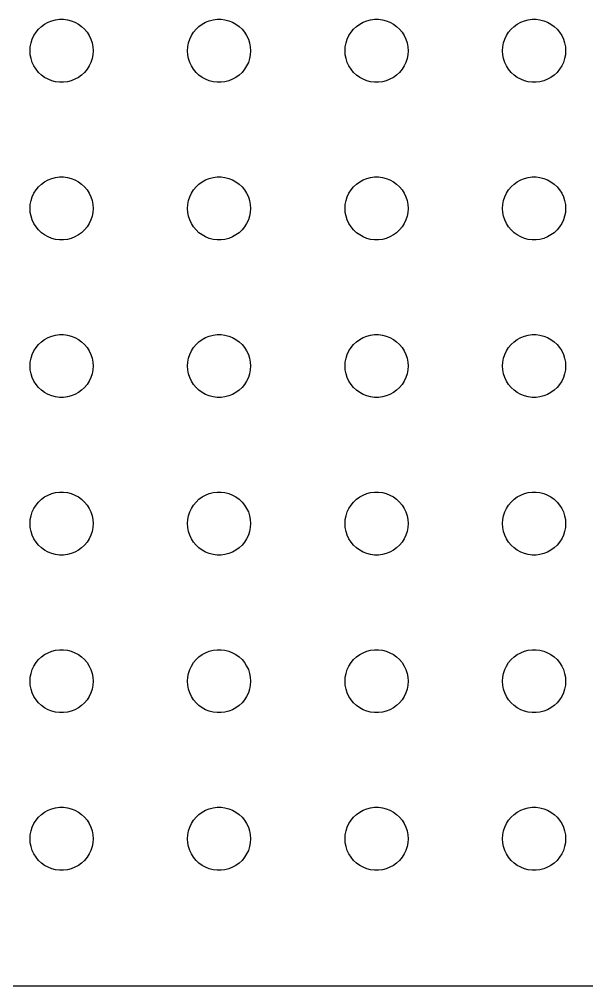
# Model space of a CAD drawing. Header units: metres. Extents: x -97 to 97, y -97 to 97.
# Drawn here: x 20.49 to 47.5, y -96.99 to -51 of the extents above; entities that cross this region are included whole.
import ezdxf

# ---------------------------------------------------------------- set-up
doc = ezdxf.new("R2010")
doc.units = ezdxf.units.M

msp = doc.modelspace()

# ---------------------------------------------------------------- linework, layer by layer
for p, q in [((22.0365, -51.0734), (22.2189, -51.0266)), ((22.2189, -51.0266), (22.4058, -51.003)), ((22.4058, -51.003), (22.5942, -51.003)), ((22.5942, -51.003), (22.7811, -51.0266)), ((22.7811, -51.0266), (22.9635, -51.0734)), ((29.5365, -51.0734), (29.7189, -51.0266)), ((29.7189, -51.0266), (29.9058, -51.003)), ((29.9058, -51.003), (30.0942, -51.003)), ((30.0942, -51.003), (30.2811, -51.0266)), ((30.2811, -51.0266), (30.4635, -51.0734)), ((37.0365, -51.0734), (37.2189, -51.0266)), ((37.2189, -51.0266), (37.4058, -51.003)), ((37.4058, -51.003), (37.5942, -51.003)), ((37.5942, -51.003), (37.7811, -51.0266)), ((37.7811, -51.0266), (37.9635, -51.0734)), ((44.5365, -51.0734), (44.7189, -51.0266)), ((44.7189, -51.0266), (44.9058, -51.003)), ((44.9058, -51.003), (45.0942, -51.003)), ((45.0942, -51.003), (45.2811, -51.0266)), ((45.2811, -51.0266), (45.4635, -51.0734)), ((21.2865, -51.6183), (21.4065, -51.4732)), ((21.4065, -51.4732), (21.5439, -51.3442)), ((21.5439, -51.3442), (21.6963, -51.2335)), ((21.6963, -51.2335), (21.8613, -51.1428)), ((21.8613, -51.1428), (22.0365, -51.0734)), ((22.9635, -51.0734), (23.1387, -51.1428)), ((23.1387, -51.1428), (23.3037, -51.2335)), ((23.3037, -51.2335), (23.4561, -51.3442)), ((23.4561, -51.3442), (23.5934, -51.4732)), ((23.5934, -51.4732), (23.7135, -51.6183)), ((28.7865, -51.6183), (28.9065, -51.4732)), ((28.9065, -51.4732), (29.0439, -51.3442)), ((29.0439, -51.3442), (29.1963, -51.2335)), ((29.1963, -51.2335), (29.3613, -51.1428)), ((29.3613, -51.1428), (29.5365, -51.0734)), ((30.4635, -51.0734), (30.6387, -51.1428)), ((30.6387, -51.1428), (30.8037, -51.2335)), ((30.8037, -51.2335), (30.9561, -51.3442)), ((30.9561, -51.3442), (31.0934, -51.4732)), ((31.0934, -51.4732), (31.2135, -51.6183)), ((36.2865, -51.6183), (36.4065, -51.4732)), ((36.4065, -51.4732), (36.5439, -51.3442)), ((36.5439, -51.3442), (36.6963, -51.2335)), ((36.6963, -51.2335), (36.8613, -51.1428)), ((36.8613, -51.1428), (37.0365, -51.0734)), ((37.9635, -51.0734), (38.1387, -51.1428)), ((38.1387, -51.1428), (38.3037, -51.2335)), ((38.3037, -51.2335), (38.4561, -51.3442)), ((38.4561, -51.3442), (38.5934, -51.4732)), ((38.5934, -51.4732), (38.7135, -51.6183)), ((43.7865, -51.6183), (43.9065, -51.4732)), ((43.9065, -51.4732), (44.0439, -51.3442)), ((44.0439, -51.3442), (44.1963, -51.2335)), ((44.1963, -51.2335), (44.3613, -51.1428)), ((44.3613, -51.1428), (44.5365, -51.0734)), ((45.4635, -51.0734), (45.6387, -51.1428)), ((45.6387, -51.1428), (45.8037, -51.2335)), ((45.8037, -51.2335), (45.9561, -51.3442)), ((45.9561, -51.3442), (46.0934, -51.4732)), ((46.0934, -51.4732), (46.2135, -51.6183)), ((21.0471, -52.127), (21.1053, -51.9478)), ((21.1053, -51.9478), (21.1855, -51.7774)), ((21.1855, -51.7774), (21.2865, -51.6183)), ((23.7135, -51.6183), (23.8145, -51.7774)), ((23.8145, -51.7774), (23.8947, -51.9478)), ((23.8947, -51.9478), (23.9529, -52.127)), ((28.5471, -52.127), (28.6053, -51.9478)), ((28.6053, -51.9478), (28.6855, -51.7774)), ((28.6855, -51.7774), (28.7865, -51.6183)), ((31.2135, -51.6183), (31.3145, -51.7774)), ((31.3145, -51.7774), (31.3947, -51.9478)), ((31.3947, -51.9478), (31.4529, -52.127)), ((36.0471, -52.127), (36.1053, -51.9478)), ((36.1053, -51.9478), (36.1855, -51.7774)), ((36.1855, -51.7774), (36.2865, -51.6183)), ((38.7135, -51.6183), (38.8145, -51.7774)), ((38.8145, -51.7774), (38.8947, -51.9478)), ((38.8947, -51.9478), (38.9529, -52.127)), ((43.5471, -52.127), (43.6053, -51.9478)), ((43.6053, -51.9478), (43.6855, -51.7774)), ((43.6855, -51.7774), (43.7865, -51.6183)), ((46.2135, -51.6183), (46.3145, -51.7774)), ((46.3145, -51.7774), (46.3947, -51.9478)), ((46.3947, -51.9478), (46.4529, -52.127)), ((21, -52.5), (21.0118, -52.312)), ((21.0118, -52.312), (21.0471, -52.127)), ((23.9529, -52.127), (23.9882, -52.312)), ((23.9882, -52.312), (24, -52.5)), ((28.5, -52.5), (28.5118, -52.312)), ((28.5118, -52.312), (28.5471, -52.127)), ((31.4529, -52.127), (31.4882, -52.312)), ((31.4882, -52.312), (31.5, -52.5)), ((36, -52.5), (36.0118, -52.312)), ((36.0118, -52.312), (36.0471, -52.127)), ((38.9529, -52.127), (38.9882, -52.312)), ((38.9882, -52.312), (39, -52.5)), ((43.5, -52.5), (43.5118, -52.312)), ((43.5118, -52.312), (43.5471, -52.127)), ((46.4529, -52.127), (46.4882, -52.312)), ((46.4882, -52.312), (46.5, -52.5)), ((21.0118, -52.688), (21, -52.5)), ((21.0471, -52.873), (21.0118, -52.688)), ((21.1053, -53.0522), (21.0471, -52.873)), ((23.9529, -52.873), (23.8947, -53.0522)), ((23.9882, -52.688), (23.9529, -52.873)), ((24, -52.5), (23.9882, -52.688)), ((28.5118, -52.688), (28.5, -52.5)), ((28.5471, -52.873), (28.5118, -52.688)), ((28.6053, -53.0522), (28.5471, -52.873)), ((31.4529, -52.873), (31.3947, -53.0522)), ((31.4882, -52.688), (31.4529, -52.873)), ((31.5, -52.5), (31.4882, -52.688)), ((36.0118, -52.688), (36, -52.5)), ((36.0471, -52.873), (36.0118, -52.688)), ((36.1053, -53.0522), (36.0471, -52.873)), ((38.9529, -52.873), (38.8947, -53.0522)), ((38.9882, -52.688), (38.9529, -52.873)), ((39, -52.5), (38.9882, -52.688)), ((43.5118, -52.688), (43.5, -52.5)), ((43.5471, -52.873), (43.5118, -52.688)), ((43.6053, -53.0522), (43.5471, -52.873)), ((46.4529, -52.873), (46.3947, -53.0522)), ((46.4882, -52.688), (46.4529, -52.873)), ((46.5, -52.5), (46.4882, -52.688)), ((21.1855, -53.2226), (21.1053, -53.0522)), ((21.2865, -53.3817), (21.1855, -53.2226)), ((23.8145, -53.2226), (23.7135, -53.3817)), ((23.8947, -53.0522), (23.8145, -53.2226)), ((28.6855, -53.2226), (28.6053, -53.0522)), ((28.7865, -53.3817), (28.6855, -53.2226)), ((31.3145, -53.2226), (31.2135, -53.3817)), ((31.3947, -53.0522), (31.3145, -53.2226)), ((36.1855, -53.2226), (36.1053, -53.0522)), ((36.2865, -53.3817), (36.1855, -53.2226)), ((38.8145, -53.2226), (38.7135, -53.3817)), ((38.8947, -53.0522), (38.8145, -53.2226)), ((43.6855, -53.2226), (43.6053, -53.0522)), ((43.7865, -53.3817), (43.6855, -53.2226)), ((46.3145, -53.2226), (46.2135, -53.3817)), ((46.3947, -53.0522), (46.3145, -53.2226)), ((21.4065, -53.5268), (21.2865, -53.3817)), ((21.5439, -53.6558), (21.4065, -53.5268)), ((21.6963, -53.7665), (21.5439, -53.6558)), ((21.8613, -53.8572), (21.6963, -53.7665)), ((23.3037, -53.7665), (23.1387, -53.8572)), ((23.4561, -53.6558), (23.3037, -53.7665)), ((23.5934, -53.5268), (23.4561, -53.6558)), ((23.7135, -53.3817), (23.5934, -53.5268)), ((28.9065, -53.5268), (28.7865, -53.3817)), ((29.0439, -53.6558), (28.9065, -53.5268)), ((29.1963, -53.7665), (29.0439, -53.6558)), ((29.3613, -53.8572), (29.1963, -53.7665)), ((30.8037, -53.7665), (30.6387, -53.8572)), ((30.9561, -53.6558), (30.8037, -53.7665)), ((31.0934, -53.5268), (30.9561, -53.6558)), ((31.2135, -53.3817), (31.0934, -53.5268)), ((36.4065, -53.5268), (36.2865, -53.3817)), ((36.5439, -53.6558), (36.4065, -53.5268)), ((36.6963, -53.7665), (36.5439, -53.6558)), ((36.8613, -53.8572), (36.6963, -53.7665)), ((38.3037, -53.7665), (38.1387, -53.8572)), ((38.4561, -53.6558), (38.3037, -53.7665)), ((38.5934, -53.5268), (38.4561, -53.6558)), ((38.7135, -53.3817), (38.5934, -53.5268)), ((43.9065, -53.5268), (43.7865, -53.3817)), ((44.0439, -53.6558), (43.9065, -53.5268)), ((44.1963, -53.7665), (44.0439, -53.6558)), ((44.3613, -53.8572), (44.1963, -53.7665)), ((45.8037, -53.7665), (45.6387, -53.8572)), ((45.9561, -53.6558), (45.8037, -53.7665)), ((46.0934, -53.5268), (45.9561, -53.6558)), ((46.2135, -53.3817), (46.0934, -53.5268)), ((22.0365, -53.9266), (21.8613, -53.8572)), ((22.2189, -53.9734), (22.0365, -53.9266)), ((22.4058, -53.997), (22.2189, -53.9734)), ((22.5942, -53.997), (22.4058, -53.997)), ((22.7811, -53.9734), (22.5942, -53.997)), ((22.9635, -53.9266), (22.7811, -53.9734)), ((23.1387, -53.8572), (22.9635, -53.9266)), ((29.5365, -53.9266), (29.3613, -53.8572)), ((29.7189, -53.9734), (29.5365, -53.9266)), ((29.9058, -53.997), (29.7189, -53.9734)), ((30.0942, -53.997), (29.9058, -53.997)), ((30.2811, -53.9734), (30.0942, -53.997)), ((30.4635, -53.9266), (30.2811, -53.9734)), ((30.6387, -53.8572), (30.4635, -53.9266)), ((37.0365, -53.9266), (36.8613, -53.8572)), ((37.2189, -53.9734), (37.0365, -53.9266)), ((37.4058, -53.997), (37.2189, -53.9734)), ((37.5942, -53.997), (37.4058, -53.997)), ((37.7811, -53.9734), (37.5942, -53.997)), ((37.9635, -53.9266), (37.7811, -53.9734)), ((38.1387, -53.8572), (37.9635, -53.9266)), ((44.5365, -53.9266), (44.3613, -53.8572)), ((44.7189, -53.9734), (44.5365, -53.9266)), ((44.9058, -53.997), (44.7189, -53.9734)), ((45.0942, -53.997), (44.9058, -53.997)), ((45.2811, -53.9734), (45.0942, -53.997)), ((45.4635, -53.9266), (45.2811, -53.9734)), ((45.6387, -53.8572), (45.4635, -53.9266)), ((21.4065, -58.9732), (21.5439, -58.8442)), ((21.5439, -58.8442), (21.6963, -58.7335)), ((21.6963, -58.7335), (21.8613, -58.6428)), ((21.8613, -58.6428), (22.0365, -58.5734)), ((22.0365, -58.5734), (22.2189, -58.5266)), ((22.2189, -58.5266), (22.4058, -58.503)), ((22.4058, -58.503), (22.5942, -58.503)), ((22.5942, -58.503), (22.7811, -58.5266)), ((22.7811, -58.5266), (22.9635, -58.5734)), ((22.9635, -58.5734), (23.1387, -58.6428)), ((23.1387, -58.6428), (23.3037, -58.7335)), ((23.3037, -58.7335), (23.4561, -58.8442)), ((23.4561, -58.8442), (23.5934, -58.9732)), ((28.9065, -58.9732), (29.0439, -58.8442)), ((29.0439, -58.8442), (29.1963, -58.7335)), ((29.1963, -58.7335), (29.3613, -58.6428)), ((29.3613, -58.6428), (29.5365, -58.5734)), ((29.5365, -58.5734), (29.7189, -58.5266)), ((29.7189, -58.5266), (29.9058, -58.503)), ((29.9058, -58.503), (30.0942, -58.503)), ((30.0942, -58.503), (30.2811, -58.5266)), ((30.2811, -58.5266), (30.4635, -58.5734)), ((30.4635, -58.5734), (30.6387, -58.6428)), ((30.6387, -58.6428), (30.8037, -58.7335)), ((30.8037, -58.7335), (30.9561, -58.8442)), ((30.9561, -58.8442), (31.0934, -58.9732)), ((36.4065, -58.9732), (36.5439, -58.8442)), ((36.5439, -58.8442), (36.6963, -58.7335)), ((36.6963, -58.7335), (36.8613, -58.6428)), ((36.8613, -58.6428), (37.0365, -58.5734)), ((37.0365, -58.5734), (37.2189, -58.5266)), ((37.2189, -58.5266), (37.4058, -58.503)), ((37.4058, -58.503), (37.5942, -58.503)), ((37.5942, -58.503), (37.7811, -58.5266)), ((37.7811, -58.5266), (37.9635, -58.5734)), ((37.9635, -58.5734), (38.1387, -58.6428)), ((38.1387, -58.6428), (38.3037, -58.7335)), ((38.3037, -58.7335), (38.4561, -58.8442)), ((38.4561, -58.8442), (38.5934, -58.9732)), ((43.9065, -58.9732), (44.0439, -58.8442)), ((44.0439, -58.8442), (44.1963, -58.7335)), ((44.1963, -58.7335), (44.3613, -58.6428)), ((44.3613, -58.6428), (44.5365, -58.5734)), ((44.5365, -58.5734), (44.7189, -58.5266)), ((44.7189, -58.5266), (44.9058, -58.503)), ((44.9058, -58.503), (45.0942, -58.503)), ((45.0942, -58.503), (45.2811, -58.5266)), ((45.2811, -58.5266), (45.4635, -58.5734)), ((45.4635, -58.5734), (45.6387, -58.6428)), ((45.6387, -58.6428), (45.8037, -58.7335)), ((45.8037, -58.7335), (45.9561, -58.8442)), ((45.9561, -58.8442), (46.0934, -58.9732)), ((21.1053, -59.4478), (21.1855, -59.2774)), ((21.1855, -59.2774), (21.2865, -59.1183)), ((21.2865, -59.1183), (21.4065, -58.9732)), ((23.5934, -58.9732), (23.7135, -59.1183)), ((23.7135, -59.1183), (23.8145, -59.2774)), ((23.8145, -59.2774), (23.8947, -59.4478)), ((28.6053, -59.4478), (28.6855, -59.2774)), ((28.6855, -59.2774), (28.7865, -59.1183)), ((28.7865, -59.1183), (28.9065, -58.9732)), ((31.0934, -58.9732), (31.2135, -59.1183)), ((31.2135, -59.1183), (31.3145, -59.2774)), ((31.3145, -59.2774), (31.3947, -59.4478)), ((36.1053, -59.4478), (36.1855, -59.2774)), ((36.1855, -59.2774), (36.2865, -59.1183)), ((36.2865, -59.1183), (36.4065, -58.9732)), ((38.5934, -58.9732), (38.7135, -59.1183)), ((38.7135, -59.1183), (38.8145, -59.2774)), ((38.8145, -59.2774), (38.8947, -59.4478)), ((43.6053, -59.4478), (43.6855, -59.2774)), ((43.6855, -59.2774), (43.7865, -59.1183)), ((43.7865, -59.1183), (43.9065, -58.9732)), ((46.0934, -58.9732), (46.2135, -59.1183)), ((46.2135, -59.1183), (46.3145, -59.2774)), ((46.3145, -59.2774), (46.3947, -59.4478)), ((21.0118, -59.812), (21.0471, -59.627)), ((21.0471, -59.627), (21.1053, -59.4478)), ((23.8947, -59.4478), (23.9529, -59.627)), ((23.9529, -59.627), (23.9882, -59.812)), ((28.5118, -59.812), (28.5471, -59.627)), ((28.5471, -59.627), (28.6053, -59.4478)), ((31.3947, -59.4478), (31.4529, -59.627)), ((31.4529, -59.627), (31.4882, -59.812)), ((36.0118, -59.812), (36.0471, -59.627)), ((36.0471, -59.627), (36.1053, -59.4478)), ((38.8947, -59.4478), (38.9529, -59.627)), ((38.9529, -59.627), (38.9882, -59.812)), ((43.5118, -59.812), (43.5471, -59.627)), ((43.5471, -59.627), (43.6053, -59.4478)), ((46.3947, -59.4478), (46.4529, -59.627)), ((46.4529, -59.627), (46.4882, -59.812)), ((21, -60), (21.0118, -59.812)), ((21.0118, -60.188), (21, -60)), ((21.0471, -60.373), (21.0118, -60.188)), ((23.9882, -60.188), (23.9529, -60.373)), ((23.9882, -59.812), (24, -60)), ((24, -60), (23.9882, -60.188)), ((28.5, -60), (28.5118, -59.812)), ((28.5118, -60.188), (28.5, -60)), ((28.5471, -60.373), (28.5118, -60.188)), ((31.4882, -60.188), (31.4529, -60.373)), ((31.4882, -59.812), (31.5, -60)), ((31.5, -60), (31.4882, -60.188)), ((36, -60), (36.0118, -59.812)), ((36.0118, -60.188), (36, -60)), ((36.0471, -60.373), (36.0118, -60.188)), ((38.9882, -60.188), (38.9529, -60.373)), ((38.9882, -59.812), (39, -60)), ((39, -60), (38.9882, -60.188)), ((43.5, -60), (43.5118, -59.812)), ((43.5118, -60.188), (43.5, -60)), ((43.5471, -60.373), (43.5118, -60.188)), ((46.4882, -60.188), (46.4529, -60.373)), ((46.4882, -59.812), (46.5, -60)), ((46.5, -60), (46.4882, -60.188)), ((21.1053, -60.5522), (21.0471, -60.373)), ((21.1855, -60.7226), (21.1053, -60.5522)), ((23.8947, -60.5522), (23.8145, -60.7226)), ((23.9529, -60.373), (23.8947, -60.5522)), ((28.6053, -60.5522), (28.5471, -60.373)), ((28.6855, -60.7226), (28.6053, -60.5522)), ((31.3947, -60.5522), (31.3145, -60.7226)), ((31.4529, -60.373), (31.3947, -60.5522)), ((36.1053, -60.5522), (36.0471, -60.373)), ((36.1855, -60.7226), (36.1053, -60.5522)), ((38.8947, -60.5522), (38.8145, -60.7226)), ((38.9529, -60.373), (38.8947, -60.5522)), ((43.6053, -60.5522), (43.5471, -60.373)), ((43.6855, -60.7226), (43.6053, -60.5522)), ((46.3947, -60.5522), (46.3145, -60.7226)), ((46.4529, -60.373), (46.3947, -60.5522)), ((21.2865, -60.8817), (21.1855, -60.7226)), ((21.4065, -61.0268), (21.2865, -60.8817)), ((21.5439, -61.1558), (21.4065, -61.0268)), ((21.6963, -61.2665), (21.5439, -61.1558)), ((23.4561, -61.1558), (23.3037, -61.2665)), ((23.5934, -61.0268), (23.4561, -61.1558)), ((23.7135, -60.8817), (23.5934, -61.0268)), ((23.8145, -60.7226), (23.7135, -60.8817)), ((28.7865, -60.8817), (28.6855, -60.7226)), ((28.9065, -61.0268), (28.7865, -60.8817)), ((29.0439, -61.1558), (28.9065, -61.0268)), ((29.1963, -61.2665), (29.0439, -61.1558)), ((30.9561, -61.1558), (30.8037, -61.2665)), ((31.0934, -61.0268), (30.9561, -61.1558)), ((31.2135, -60.8817), (31.0934, -61.0268)), ((31.3145, -60.7226), (31.2135, -60.8817)), ((36.2865, -60.8817), (36.1855, -60.7226)), ((36.4065, -61.0268), (36.2865, -60.8817)), ((36.5439, -61.1558), (36.4065, -61.0268)), ((36.6963, -61.2665), (36.5439, -61.1558)), ((38.4561, -61.1558), (38.3037, -61.2665)), ((38.5934, -61.0268), (38.4561, -61.1558)), ((38.7135, -60.8817), (38.5934, -61.0268)), ((38.8145, -60.7226), (38.7135, -60.8817)), ((43.7865, -60.8817), (43.6855, -60.7226)), ((43.9065, -61.0268), (43.7865, -60.8817)), ((44.0439, -61.1558), (43.9065, -61.0268)), ((44.1963, -61.2665), (44.0439, -61.1558)), ((45.9561, -61.1558), (45.8037, -61.2665)), ((46.0934, -61.0268), (45.9561, -61.1558)), ((46.2135, -60.8817), (46.0934, -61.0268)), ((46.3145, -60.7226), (46.2135, -60.8817)), ((21.8613, -61.3572), (21.6963, -61.2665)), ((22.0365, -61.4266), (21.8613, -61.3572)), ((22.2189, -61.4734), (22.0365, -61.4266)), ((22.4058, -61.497), (22.2189, -61.4734)), ((22.5942, -61.497), (22.4058, -61.497)), ((22.7811, -61.4734), (22.5942, -61.497)), ((22.9635, -61.4266), (22.7811, -61.4734)), ((23.1387, -61.3572), (22.9635, -61.4266)), ((23.3037, -61.2665), (23.1387, -61.3572)), ((29.3613, -61.3572), (29.1963, -61.2665)), ((29.5365, -61.4266), (29.3613, -61.3572)), ((29.7189, -61.4734), (29.5365, -61.4266)), ((29.9058, -61.497), (29.7189, -61.4734)), ((30.0942, -61.497), (29.9058, -61.497)), ((30.2811, -61.4734), (30.0942, -61.497)), ((30.4635, -61.4266), (30.2811, -61.4734)), ((30.6387, -61.3572), (30.4635, -61.4266)), ((30.8037, -61.2665), (30.6387, -61.3572)), ((36.8613, -61.3572), (36.6963, -61.2665)), ((37.0365, -61.4266), (36.8613, -61.3572)), ((37.2189, -61.4734), (37.0365, -61.4266)), ((37.4058, -61.497), (37.2189, -61.4734)), ((37.5942, -61.497), (37.4058, -61.497)), ((37.7811, -61.4734), (37.5942, -61.497)), ((37.9635, -61.4266), (37.7811, -61.4734)), ((38.1387, -61.3572), (37.9635, -61.4266)), ((38.3037, -61.2665), (38.1387, -61.3572)), ((44.3613, -61.3572), (44.1963, -61.2665)), ((44.5365, -61.4266), (44.3613, -61.3572)), ((44.7189, -61.4734), (44.5365, -61.4266)), ((44.9058, -61.497), (44.7189, -61.4734)), ((45.0942, -61.497), (44.9058, -61.497)), ((45.2811, -61.4734), (45.0942, -61.497)), ((45.4635, -61.4266), (45.2811, -61.4734)), ((45.6387, -61.3572), (45.4635, -61.4266)), ((45.8037, -61.2665), (45.6387, -61.3572)), ((21.6963, -66.2335), (21.8613, -66.1428)), ((21.8613, -66.1428), (22.0365, -66.0734)), ((22.0365, -66.0734), (22.2189, -66.0266)), ((22.2189, -66.0266), (22.4058, -66.003)), ((22.4058, -66.003), (22.5942, -66.003)), ((22.5942, -66.003), (22.7811, -66.0266)), ((22.7811, -66.0266), (22.9635, -66.0734)), ((22.9635, -66.0734), (23.1387, -66.1428)), ((23.1387, -66.1428), (23.3037, -66.2335)), ((29.1963, -66.2335), (29.3613, -66.1428)), ((29.3613, -66.1428), (29.5365, -66.0734)), ((29.5365, -66.0734), (29.7189, -66.0266)), ((29.7189, -66.0266), (29.9058, -66.003)), ((29.9058, -66.003), (30.0942, -66.003)), ((30.0942, -66.003), (30.2811, -66.0266)), ((30.2811, -66.0266), (30.4635, -66.0734)), ((30.4635, -66.0734), (30.6387, -66.1428)), ((30.6387, -66.1428), (30.8037, -66.2335)), ((36.6963, -66.2335), (36.8613, -66.1428)), ((36.8613, -66.1428), (37.0365, -66.0734)), ((37.0365, -66.0734), (37.2189, -66.0266)), ((37.2189, -66.0266), (37.4058, -66.003)), ((37.4058, -66.003), (37.5942, -66.003)), ((37.5942, -66.003), (37.7811, -66.0266)), ((37.7811, -66.0266), (37.9635, -66.0734)), ((37.9635, -66.0734), (38.1387, -66.1428)), ((38.1387, -66.1428), (38.3037, -66.2335)), ((44.1963, -66.2335), (44.3613, -66.1428)), ((44.3613, -66.1428), (44.5365, -66.0734)), ((44.5365, -66.0734), (44.7189, -66.0266)), ((44.7189, -66.0266), (44.9058, -66.003)), ((44.9058, -66.003), (45.0942, -66.003)), ((45.0942, -66.003), (45.2811, -66.0266)), ((45.2811, -66.0266), (45.4635, -66.0734)), ((45.4635, -66.0734), (45.6387, -66.1428)), ((45.6387, -66.1428), (45.8037, -66.2335)), ((21.1855, -66.7774), (21.2865, -66.6183)), ((21.2865, -66.6183), (21.4065, -66.4732)), ((21.4065, -66.4732), (21.5439, -66.3442)), ((21.5439, -66.3442), (21.6963, -66.2335)), ((23.3037, -66.2335), (23.4561, -66.3442)), ((23.4561, -66.3442), (23.5934, -66.4732)), ((23.5934, -66.4732), (23.7135, -66.6183)), ((23.7135, -66.6183), (23.8145, -66.7774)), ((28.6855, -66.7774), (28.7865, -66.6183)), ((28.7865, -66.6183), (28.9065, -66.4732)), ((28.9065, -66.4732), (29.0439, -66.3442)), ((29.0439, -66.3442), (29.1963, -66.2335)), ((30.8037, -66.2335), (30.9561, -66.3442)), ((30.9561, -66.3442), (31.0934, -66.4732)), ((31.0934, -66.4732), (31.2135, -66.6183)), ((31.2135, -66.6183), (31.3145, -66.7774)), ((36.1855, -66.7774), (36.2865, -66.6183)), ((36.2865, -66.6183), (36.4065, -66.4732)), ((36.4065, -66.4732), (36.5439, -66.3442)), ((36.5439, -66.3442), (36.6963, -66.2335)), ((38.3037, -66.2335), (38.4561, -66.3442)), ((38.4561, -66.3442), (38.5934, -66.4732)), ((38.5934, -66.4732), (38.7135, -66.6183)), ((38.7135, -66.6183), (38.8145, -66.7774)), ((43.6855, -66.7774), (43.7865, -66.6183)), ((43.7865, -66.6183), (43.9065, -66.4732)), ((43.9065, -66.4732), (44.0439, -66.3442)), ((44.0439, -66.3442), (44.1963, -66.2335)), ((45.8037, -66.2335), (45.9561, -66.3442)), ((45.9561, -66.3442), (46.0934, -66.4732)), ((46.0934, -66.4732), (46.2135, -66.6183)), ((46.2135, -66.6183), (46.3145, -66.7774)), ((21.0118, -67.312), (21.0471, -67.127)), ((21.0471, -67.127), (21.1053, -66.9478)), ((21.1053, -66.9478), (21.1855, -66.7774)), ((23.8145, -66.7774), (23.8947, -66.9478)), ((23.8947, -66.9478), (23.9529, -67.127)), ((23.9529, -67.127), (23.9882, -67.312)), ((28.5118, -67.312), (28.5471, -67.127)), ((28.5471, -67.127), (28.6053, -66.9478)), ((28.6053, -66.9478), (28.6855, -66.7774)), ((31.3145, -66.7774), (31.3947, -66.9478)), ((31.3947, -66.9478), (31.4529, -67.127)), ((31.4529, -67.127), (31.4882, -67.312)), ((36.0118, -67.312), (36.0471, -67.127)), ((36.0471, -67.127), (36.1053, -66.9478)), ((36.1053, -66.9478), (36.1855, -66.7774)), ((38.8145, -66.7774), (38.8947, -66.9478)), ((38.8947, -66.9478), (38.9529, -67.127)), ((38.9529, -67.127), (38.9882, -67.312)), ((43.5118, -67.312), (43.5471, -67.127)), ((43.5471, -67.127), (43.6053, -66.9478)), ((43.6053, -66.9478), (43.6855, -66.7774)), ((46.3145, -66.7774), (46.3947, -66.9478)), ((46.3947, -66.9478), (46.4529, -67.127)), ((46.4529, -67.127), (46.4882, -67.312)), ((21, -67.5), (21.0118, -67.312)), ((21.0118, -67.688), (21, -67.5)), ((23.9882, -67.312), (24, -67.5)), ((24, -67.5), (23.9882, -67.688)), ((28.5, -67.5), (28.5118, -67.312)), ((28.5118, -67.688), (28.5, -67.5)), ((31.4882, -67.312), (31.5, -67.5)), ((31.5, -67.5), (31.4882, -67.688)), ((36, -67.5), (36.0118, -67.312)), ((36.0118, -67.688), (36, -67.5)), ((38.9882, -67.312), (39, -67.5)), ((39, -67.5), (38.9882, -67.688)), ((43.5, -67.5), (43.5118, -67.312)), ((43.5118, -67.688), (43.5, -67.5)), ((46.4882, -67.312), (46.5, -67.5)), ((46.5, -67.5), (46.4882, -67.688)), ((21.0471, -67.873), (21.0118, -67.688)), ((21.1053, -68.0522), (21.0471, -67.873)), ((21.1855, -68.2226), (21.1053, -68.0522)), ((23.8947, -68.0522), (23.8145, -68.2226)), ((23.9529, -67.873), (23.8947, -68.0522)), ((23.9882, -67.688), (23.9529, -67.873)), ((28.5471, -67.873), (28.5118, -67.688)), ((28.6053, -68.0522), (28.5471, -67.873)), ((28.6855, -68.2226), (28.6053, -68.0522)), ((31.3947, -68.0522), (31.3145, -68.2226)), ((31.4529, -67.873), (31.3947, -68.0522)), ((31.4882, -67.688), (31.4529, -67.873)), ((36.0471, -67.873), (36.0118, -67.688)), ((36.1053, -68.0522), (36.0471, -67.873)), ((36.1855, -68.2226), (36.1053, -68.0522)), ((38.8947, -68.0522), (38.8145, -68.2226)), ((38.9529, -67.873), (38.8947, -68.0522)), ((38.9882, -67.688), (38.9529, -67.873)), ((43.5471, -67.873), (43.5118, -67.688)), ((43.6053, -68.0522), (43.5471, -67.873)), ((43.6855, -68.2226), (43.6053, -68.0522)), ((46.3947, -68.0522), (46.3145, -68.2226)), ((46.4529, -67.873), (46.3947, -68.0522)), ((46.4882, -67.688), (46.4529, -67.873)), ((21.2865, -68.3817), (21.1855, -68.2226)), ((21.4065, -68.5268), (21.2865, -68.3817)), ((23.7135, -68.3817), (23.5934, -68.5268)), ((23.8145, -68.2226), (23.7135, -68.3817)), ((28.7865, -68.3817), (28.6855, -68.2226)), ((28.9065, -68.5268), (28.7865, -68.3817)), ((31.2135, -68.3817), (31.0934, -68.5268)), ((31.3145, -68.2226), (31.2135, -68.3817)), ((36.2865, -68.3817), (36.1855, -68.2226)), ((36.4065, -68.5268), (36.2865, -68.3817)), ((38.7135, -68.3817), (38.5934, -68.5268)), ((38.8145, -68.2226), (38.7135, -68.3817)), ((43.7865, -68.3817), (43.6855, -68.2226)), ((43.9065, -68.5268), (43.7865, -68.3817)), ((46.2135, -68.3817), (46.0934, -68.5268)), ((46.3145, -68.2226), (46.2135, -68.3817)), ((21.5439, -68.6558), (21.4065, -68.5268)), ((21.6963, -68.7665), (21.5439, -68.6558)), ((21.8613, -68.8572), (21.6963, -68.7665)), ((22.0365, -68.9266), (21.8613, -68.8572)), ((22.2189, -68.9734), (22.0365, -68.9266)), ((22.4058, -68.997), (22.2189, -68.9734)), ((22.7811, -68.9734), (22.5942, -68.997)), ((22.9635, -68.9266), (22.7811, -68.9734)), ((23.1387, -68.8572), (22.9635, -68.9266)), ((23.3037, -68.7665), (23.1387, -68.8572)), ((23.4561, -68.6558), (23.3037, -68.7665)), ((23.5934, -68.5268), (23.4561, -68.6558)), ((29.0439, -68.6558), (28.9065, -68.5268)), ((29.1963, -68.7665), (29.0439, -68.6558)), ((29.3613, -68.8572), (29.1963, -68.7665)), ((29.5365, -68.9266), (29.3613, -68.8572)), ((29.7189, -68.9734), (29.5365, -68.9266)), ((29.9058, -68.997), (29.7189, -68.9734)), ((30.2811, -68.9734), (30.0942, -68.997)), ((30.4635, -68.9266), (30.2811, -68.9734)), ((30.6387, -68.8572), (30.4635, -68.9266)), ((30.8037, -68.7665), (30.6387, -68.8572)), ((30.9561, -68.6558), (30.8037, -68.7665)), ((31.0934, -68.5268), (30.9561, -68.6558)), ((36.5439, -68.6558), (36.4065, -68.5268)), ((36.6963, -68.7665), (36.5439, -68.6558)), ((36.8613, -68.8572), (36.6963, -68.7665)), ((37.0365, -68.9266), (36.8613, -68.8572)), ((37.2189, -68.9734), (37.0365, -68.9266)), ((37.4058, -68.997), (37.2189, -68.9734)), ((37.7811, -68.9734), (37.5942, -68.997)), ((37.9635, -68.9266), (37.7811, -68.9734)), ((38.1387, -68.8572), (37.9635, -68.9266)), ((38.3037, -68.7665), (38.1387, -68.8572)), ((38.4561, -68.6558), (38.3037, -68.7665)), ((38.5934, -68.5268), (38.4561, -68.6558)), ((44.0439, -68.6558), (43.9065, -68.5268)), ((44.1963, -68.7665), (44.0439, -68.6558)), ((44.3613, -68.8572), (44.1963, -68.7665)), ((44.5365, -68.9266), (44.3613, -68.8572)), ((44.7189, -68.9734), (44.5365, -68.9266)), ((44.9058, -68.997), (44.7189, -68.9734)), ((45.2811, -68.9734), (45.0942, -68.997)), ((45.4635, -68.9266), (45.2811, -68.9734)), ((45.6387, -68.8572), (45.4635, -68.9266)), ((45.8037, -68.7665), (45.6387, -68.8572)), ((45.9561, -68.6558), (45.8037, -68.7665)), ((46.0934, -68.5268), (45.9561, -68.6558)), ((22.5942, -68.997), (22.4058, -68.997)), ((30.0942, -68.997), (29.9058, -68.997)), ((37.5942, -68.997), (37.4058, -68.997)), ((45.0942, -68.997), (44.9058, -68.997)), ((21.8613, -73.6428), (22.0365, -73.5734)), ((22.0365, -73.5734), (22.2189, -73.5266)), ((22.2189, -73.5266), (22.4058, -73.503)), ((22.4058, -73.503), (22.5942, -73.503)), ((22.5942, -73.503), (22.7811, -73.5266)), ((22.7811, -73.5266), (22.9635, -73.5734)), ((22.9635, -73.5734), (23.1387, -73.6428)), ((29.3613, -73.6428), (29.5365, -73.5734)), ((29.5365, -73.5734), (29.7189, -73.5266)), ((29.7189, -73.5266), (29.9058, -73.503)), ((29.9058, -73.503), (30.0942, -73.503)), ((30.0942, -73.503), (30.2811, -73.5266)), ((30.2811, -73.5266), (30.4635, -73.5734)), ((30.4635, -73.5734), (30.6387, -73.6428)), ((36.8613, -73.6428), (37.0365, -73.5734)), ((37.0365, -73.5734), (37.2189, -73.5266)), ((37.2189, -73.5266), (37.4058, -73.503)), ((37.4058, -73.503), (37.5942, -73.503)), ((37.5942, -73.503), (37.7811, -73.5266)), ((37.7811, -73.5266), (37.9635, -73.5734)), ((37.9635, -73.5734), (38.1387, -73.6428)), ((44.3613, -73.6428), (44.5365, -73.5734)), ((44.5365, -73.5734), (44.7189, -73.5266)), ((44.7189, -73.5266), (44.9058, -73.503)), ((44.9058, -73.503), (45.0942, -73.503)), ((45.0942, -73.503), (45.2811, -73.5266)), ((45.2811, -73.5266), (45.4635, -73.5734)), ((45.4635, -73.5734), (45.6387, -73.6428)), ((21.2865, -74.1183), (21.4065, -73.9732)), ((21.4065, -73.9732), (21.5439, -73.8442)), ((21.5439, -73.8442), (21.6963, -73.7335)), ((21.6963, -73.7335), (21.8613, -73.6428)), ((23.1387, -73.6428), (23.3037, -73.7335)), ((23.3037, -73.7335), (23.4561, -73.8442)), ((23.4561, -73.8442), (23.5934, -73.9732)), ((23.5934, -73.9732), (23.7135, -74.1183)), ((28.7865, -74.1183), (28.9065, -73.9732)), ((28.9065, -73.9732), (29.0439, -73.8442)), ((29.0439, -73.8442), (29.1963, -73.7335)), ((29.1963, -73.7335), (29.3613, -73.6428)), ((30.6387, -73.6428), (30.8037, -73.7335)), ((30.8037, -73.7335), (30.9561, -73.8442)), ((30.9561, -73.8442), (31.0934, -73.9732)), ((31.0934, -73.9732), (31.2135, -74.1183)), ((36.2865, -74.1183), (36.4065, -73.9732)), ((36.4065, -73.9732), (36.5439, -73.8442)), ((36.5439, -73.8442), (36.6963, -73.7335)), ((36.6963, -73.7335), (36.8613, -73.6428)), ((38.1387, -73.6428), (38.3037, -73.7335)), ((38.3037, -73.7335), (38.4561, -73.8442)), ((38.4561, -73.8442), (38.5934, -73.9732)), ((38.5934, -73.9732), (38.7135, -74.1183)), ((43.7865, -74.1183), (43.9065, -73.9732)), ((43.9065, -73.9732), (44.0439, -73.8442)), ((44.0439, -73.8442), (44.1963, -73.7335)), ((44.1963, -73.7335), (44.3613, -73.6428)), ((45.6387, -73.6428), (45.8037, -73.7335)), ((45.8037, -73.7335), (45.9561, -73.8442)), ((45.9561, -73.8442), (46.0934, -73.9732)), ((46.0934, -73.9732), (46.2135, -74.1183)), ((21.0471, -74.627), (21.1053, -74.4478)), ((21.1053, -74.4478), (21.1855, -74.2774)), ((21.1855, -74.2774), (21.2865, -74.1183)), ((23.7135, -74.1183), (23.8145, -74.2774)), ((23.8145, -74.2774), (23.8947, -74.4478)), ((23.8947, -74.4478), (23.9529, -74.627)), ((28.5471, -74.627), (28.6053, -74.4478)), ((28.6053, -74.4478), (28.6855, -74.2774)), ((28.6855, -74.2774), (28.7865, -74.1183)), ((31.2135, -74.1183), (31.3145, -74.2774)), ((31.3145, -74.2774), (31.3947, -74.4478)), ((31.3947, -74.4478), (31.4529, -74.627)), ((36.0471, -74.627), (36.1053, -74.4478)), ((36.1053, -74.4478), (36.1855, -74.2774)), ((36.1855, -74.2774), (36.2865, -74.1183)), ((38.7135, -74.1183), (38.8145, -74.2774)), ((38.8145, -74.2774), (38.8947, -74.4478)), ((38.8947, -74.4478), (38.9529, -74.627)), ((43.5471, -74.627), (43.6053, -74.4478)), ((43.6053, -74.4478), (43.6855, -74.2774)), ((43.6855, -74.2774), (43.7865, -74.1183)), ((46.2135, -74.1183), (46.3145, -74.2774)), ((46.3145, -74.2774), (46.3947, -74.4478)), ((46.3947, -74.4478), (46.4529, -74.627)), ((21, -75), (21.0118, -74.812)), ((21.0118, -74.812), (21.0471, -74.627)), ((23.9529, -74.627), (23.9882, -74.812)), ((23.9882, -74.812), (24, -75)), ((28.5, -75), (28.5118, -74.812)), ((28.5118, -74.812), (28.5471, -74.627)), ((31.4529, -74.627), (31.4882, -74.812)), ((31.4882, -74.812), (31.5, -75)), ((36, -75), (36.0118, -74.812)), ((36.0118, -74.812), (36.0471, -74.627)), ((38.9529, -74.627), (38.9882, -74.812)), ((38.9882, -74.812), (39, -75)), ((43.5, -75), (43.5118, -74.812)), ((43.5118, -74.812), (43.5471, -74.627)), ((46.4529, -74.627), (46.4882, -74.812)), ((46.4882, -74.812), (46.5, -75)), ((21.0118, -75.188), (21, -75)), ((21.0471, -75.373), (21.0118, -75.188)), ((21.1053, -75.5522), (21.0471, -75.373)), ((23.9529, -75.373), (23.8947, -75.5522)), ((23.9882, -75.188), (23.9529, -75.373)), ((24, -75), (23.9882, -75.188)), ((28.5118, -75.188), (28.5, -75)), ((28.5471, -75.373), (28.5118, -75.188)), ((28.6053, -75.5522), (28.5471, -75.373)), ((31.4529, -75.373), (31.3947, -75.5522)), ((31.4882, -75.188), (31.4529, -75.373)), ((31.5, -75), (31.4882, -75.188)), ((36.0118, -75.188), (36, -75)), ((36.0471, -75.373), (36.0118, -75.188)), ((36.1053, -75.5522), (36.0471, -75.373)), ((38.9529, -75.373), (38.8947, -75.5522)), ((38.9882, -75.188), (38.9529, -75.373)), ((39, -75), (38.9882, -75.188)), ((43.5118, -75.188), (43.5, -75)), ((43.5471, -75.373), (43.5118, -75.188)), ((43.6053, -75.5522), (43.5471, -75.373)), ((46.4529, -75.373), (46.3947, -75.5522)), ((46.4882, -75.188), (46.4529, -75.373)), ((46.5, -75), (46.4882, -75.188)), ((21.1855, -75.7226), (21.1053, -75.5522)), ((21.2865, -75.8817), (21.1855, -75.7226)), ((23.8145, -75.7226), (23.7135, -75.8817)), ((23.8947, -75.5522), (23.8145, -75.7226)), ((28.6855, -75.7226), (28.6053, -75.5522)), ((28.7865, -75.8817), (28.6855, -75.7226)), ((31.3145, -75.7226), (31.2135, -75.8817)), ((31.3947, -75.5522), (31.3145, -75.7226)), ((36.1855, -75.7226), (36.1053, -75.5522)), ((36.2865, -75.8817), (36.1855, -75.7226)), ((38.8145, -75.7226), (38.7135, -75.8817)), ((38.8947, -75.5522), (38.8145, -75.7226)), ((43.6855, -75.7226), (43.6053, -75.5522)), ((43.7865, -75.8817), (43.6855, -75.7226)), ((46.3145, -75.7226), (46.2135, -75.8817)), ((46.3947, -75.5522), (46.3145, -75.7226)), ((21.4065, -76.0268), (21.2865, -75.8817)), ((21.5439, -76.1558), (21.4065, -76.0268)), ((21.6963, -76.2665), (21.5439, -76.1558)), ((21.8613, -76.3572), (21.6963, -76.2665)), ((23.3037, -76.2665), (23.1387, -76.3572)), ((23.4561, -76.1558), (23.3037, -76.2665)), ((23.5934, -76.0268), (23.4561, -76.1558)), ((23.7135, -75.8817), (23.5934, -76.0268)), ((28.9065, -76.0268), (28.7865, -75.8817)), ((29.0439, -76.1558), (28.9065, -76.0268)), ((29.1963, -76.2665), (29.0439, -76.1558)), ((29.3613, -76.3572), (29.1963, -76.2665)), ((30.8037, -76.2665), (30.6387, -76.3572)), ((30.9561, -76.1558), (30.8037, -76.2665)), ((31.0934, -76.0268), (30.9561, -76.1558)), ((31.2135, -75.8817), (31.0934, -76.0268)), ((36.4065, -76.0268), (36.2865, -75.8817)), ((36.5439, -76.1558), (36.4065, -76.0268)), ((36.6963, -76.2665), (36.5439, -76.1558)), ((36.8613, -76.3572), (36.6963, -76.2665)), ((38.3037, -76.2665), (38.1387, -76.3572)), ((38.4561, -76.1558), (38.3037, -76.2665)), ((38.5934, -76.0268), (38.4561, -76.1558)), ((38.7135, -75.8817), (38.5934, -76.0268)), ((43.9065, -76.0268), (43.7865, -75.8817)), ((44.0439, -76.1558), (43.9065, -76.0268)), ((44.1963, -76.2665), (44.0439, -76.1558)), ((44.3613, -76.3572), (44.1963, -76.2665)), ((45.8037, -76.2665), (45.6387, -76.3572)), ((45.9561, -76.1558), (45.8037, -76.2665)), ((46.0934, -76.0268), (45.9561, -76.1558)), ((46.2135, -75.8817), (46.0934, -76.0268)), ((22.0365, -76.4266), (21.8613, -76.3572)), ((22.2189, -76.4734), (22.0365, -76.4266)), ((22.4058, -76.497), (22.2189, -76.4734)), ((22.5942, -76.497), (22.4058, -76.497)), ((22.7811, -76.4734), (22.5942, -76.497)), ((22.9635, -76.4266), (22.7811, -76.4734)), ((23.1387, -76.3572), (22.9635, -76.4266)), ((29.5365, -76.4266), (29.3613, -76.3572)), ((29.7189, -76.4734), (29.5365, -76.4266)), ((29.9058, -76.497), (29.7189, -76.4734)), ((30.0942, -76.497), (29.9058, -76.497)), ((30.2811, -76.4734), (30.0942, -76.497)), ((30.4635, -76.4266), (30.2811, -76.4734)), ((30.6387, -76.3572), (30.4635, -76.4266)), ((37.0365, -76.4266), (36.8613, -76.3572)), ((37.2189, -76.4734), (37.0365, -76.4266)), ((37.4058, -76.497), (37.2189, -76.4734)), ((37.5942, -76.497), (37.4058, -76.497)), ((37.7811, -76.4734), (37.5942, -76.497)), ((37.9635, -76.4266), (37.7811, -76.4734)), ((38.1387, -76.3572), (37.9635, -76.4266)), ((44.5365, -76.4266), (44.3613, -76.3572)), ((44.7189, -76.4734), (44.5365, -76.4266)), ((44.9058, -76.497), (44.7189, -76.4734)), ((45.0942, -76.497), (44.9058, -76.497)), ((45.2811, -76.4734), (45.0942, -76.497)), ((45.4635, -76.4266), (45.2811, -76.4734)), ((45.6387, -76.3572), (45.4635, -76.4266)), ((21.4065, -81.4732), (21.5439, -81.3442)), ((21.5439, -81.3442), (21.6963, -81.2335)), ((21.6963, -81.2335), (21.8613, -81.1428)), ((21.8613, -81.1428), (22.0365, -81.0734)), ((22.0365, -81.0734), (22.2189, -81.0266)), ((22.2189, -81.0266), (22.4058, -81.003)), ((22.4058, -81.003), (22.5942, -81.003)), ((22.5942, -81.003), (22.7811, -81.0266)), ((22.7811, -81.0266), (22.9635, -81.0734)), ((22.9635, -81.0734), (23.1387, -81.1428)), ((23.1387, -81.1428), (23.3037, -81.2335)), ((23.3037, -81.2335), (23.4561, -81.3442)), ((23.4561, -81.3442), (23.5934, -81.4732)), ((28.9065, -81.4732), (29.0439, -81.3442)), ((29.0439, -81.3442), (29.1963, -81.2335)), ((29.1963, -81.2335), (29.3613, -81.1428)), ((29.3613, -81.1428), (29.5365, -81.0734)), ((29.5365, -81.0734), (29.7189, -81.0266)), ((29.7189, -81.0266), (29.9058, -81.003)), ((29.9058, -81.003), (30.0942, -81.003)), ((30.0942, -81.003), (30.2811, -81.0266)), ((30.2811, -81.0266), (30.4635, -81.0734)), ((30.4635, -81.0734), (30.6387, -81.1428)), ((30.6387, -81.1428), (30.8037, -81.2335)), ((30.8037, -81.2335), (30.9561, -81.3442)), ((30.9561, -81.3442), (31.0934, -81.4732)), ((36.4065, -81.4732), (36.5439, -81.3442)), ((36.5439, -81.3442), (36.6963, -81.2335)), ((36.6963, -81.2335), (36.8613, -81.1428)), ((36.8613, -81.1428), (37.0365, -81.0734)), ((37.0365, -81.0734), (37.2189, -81.0266)), ((37.2189, -81.0266), (37.4058, -81.003)), ((37.4058, -81.003), (37.5942, -81.003)), ((37.5942, -81.003), (37.7811, -81.0266)), ((37.7811, -81.0266), (37.9635, -81.0734)), ((37.9635, -81.0734), (38.1387, -81.1428)), ((38.1387, -81.1428), (38.3037, -81.2335)), ((38.3037, -81.2335), (38.4561, -81.3442)), ((38.4561, -81.3442), (38.5934, -81.4732)), ((43.9065, -81.4732), (44.0439, -81.3442)), ((44.0439, -81.3442), (44.1963, -81.2335)), ((44.1963, -81.2335), (44.3613, -81.1428)), ((44.3613, -81.1428), (44.5365, -81.0734)), ((44.5365, -81.0734), (44.7189, -81.0266)), ((44.7189, -81.0266), (44.9058, -81.003)), ((44.9058, -81.003), (45.0942, -81.003)), ((45.0942, -81.003), (45.2811, -81.0266)), ((45.2811, -81.0266), (45.4635, -81.0734)), ((45.4635, -81.0734), (45.6387, -81.1428)), ((45.6387, -81.1428), (45.8037, -81.2335)), ((45.8037, -81.2335), (45.9561, -81.3442)), ((45.9561, -81.3442), (46.0934, -81.4732)), ((21.1053, -81.9478), (21.1855, -81.7774)), ((21.1855, -81.7774), (21.2865, -81.6183)), ((21.2865, -81.6183), (21.4065, -81.4732)), ((23.5934, -81.4732), (23.7135, -81.6183)), ((23.7135, -81.6183), (23.8145, -81.7774)), ((23.8145, -81.7774), (23.8947, -81.9478)), ((28.6053, -81.9478), (28.6855, -81.7774)), ((28.6855, -81.7774), (28.7865, -81.6183)), ((28.7865, -81.6183), (28.9065, -81.4732)), ((31.0934, -81.4732), (31.2135, -81.6183)), ((31.2135, -81.6183), (31.3145, -81.7774)), ((31.3145, -81.7774), (31.3947, -81.9478)), ((36.1053, -81.9478), (36.1855, -81.7774)), ((36.1855, -81.7774), (36.2865, -81.6183)), ((36.2865, -81.6183), (36.4065, -81.4732)), ((38.5934, -81.4732), (38.7135, -81.6183)), ((38.7135, -81.6183), (38.8145, -81.7774)), ((38.8145, -81.7774), (38.8947, -81.9478)), ((43.6053, -81.9478), (43.6855, -81.7774)), ((43.6855, -81.7774), (43.7865, -81.6183)), ((43.7865, -81.6183), (43.9065, -81.4732)), ((46.0934, -81.4732), (46.2135, -81.6183)), ((46.2135, -81.6183), (46.3145, -81.7774)), ((46.3145, -81.7774), (46.3947, -81.9478)), ((21, -82.5), (21.0118, -82.312)), ((21.0118, -82.312), (21.0471, -82.127)), ((21.0471, -82.127), (21.1053, -81.9478)), ((23.8947, -81.9478), (23.9529, -82.127)), ((23.9529, -82.127), (23.9882, -82.312)), ((23.9882, -82.312), (24, -82.5)), ((28.5, -82.5), (28.5118, -82.312)), ((28.5118, -82.312), (28.5471, -82.127)), ((28.5471, -82.127), (28.6053, -81.9478)), ((31.3947, -81.9478), (31.4529, -82.127)), ((31.4529, -82.127), (31.4882, -82.312)), ((31.4882, -82.312), (31.5, -82.5)), ((36, -82.5), (36.0118, -82.312)), ((36.0118, -82.312), (36.0471, -82.127)), ((36.0471, -82.127), (36.1053, -81.9478)), ((38.8947, -81.9478), (38.9529, -82.127)), ((38.9529, -82.127), (38.9882, -82.312)), ((38.9882, -82.312), (39, -82.5)), ((43.5, -82.5), (43.5118, -82.312)), ((43.5118, -82.312), (43.5471, -82.127)), ((43.5471, -82.127), (43.6053, -81.9478)), ((46.3947, -81.9478), (46.4529, -82.127)), ((46.4529, -82.127), (46.4882, -82.312)), ((46.4882, -82.312), (46.5, -82.5)), ((21.0118, -82.688), (21, -82.5)), ((21.0471, -82.873), (21.0118, -82.688)), ((23.9882, -82.688), (23.9529, -82.873)), ((24, -82.5), (23.9882, -82.688)), ((28.5118, -82.688), (28.5, -82.5)), ((28.5471, -82.873), (28.5118, -82.688)), ((31.4882, -82.688), (31.4529, -82.873)), ((31.5, -82.5), (31.4882, -82.688)), ((36.0118, -82.688), (36, -82.5)), ((36.0471, -82.873), (36.0118, -82.688)), ((38.9882, -82.688), (38.9529, -82.873)), ((39, -82.5), (38.9882, -82.688)), ((43.5118, -82.688), (43.5, -82.5)), ((43.5471, -82.873), (43.5118, -82.688)), ((46.4882, -82.688), (46.4529, -82.873)), ((46.5, -82.5), (46.4882, -82.688)), ((21.1053, -83.0522), (21.0471, -82.873)), ((21.1855, -83.2226), (21.1053, -83.0522)), ((21.2865, -83.3817), (21.1855, -83.2226)), ((23.8145, -83.2226), (23.7135, -83.3817)), ((23.8947, -83.0522), (23.8145, -83.2226)), ((23.9529, -82.873), (23.8947, -83.0522)), ((28.6053, -83.0522), (28.5471, -82.873)), ((28.6855, -83.2226), (28.6053, -83.0522)), ((28.7865, -83.3817), (28.6855, -83.2226)), ((31.3145, -83.2226), (31.2135, -83.3817)), ((31.3947, -83.0522), (31.3145, -83.2226)), ((31.4529, -82.873), (31.3947, -83.0522)), ((36.1053, -83.0522), (36.0471, -82.873)), ((36.1855, -83.2226), (36.1053, -83.0522)), ((36.2865, -83.3817), (36.1855, -83.2226)), ((38.8145, -83.2226), (38.7135, -83.3817)), ((38.8947, -83.0522), (38.8145, -83.2226)), ((38.9529, -82.873), (38.8947, -83.0522)), ((43.6053, -83.0522), (43.5471, -82.873)), ((43.6855, -83.2226), (43.6053, -83.0522)), ((43.7865, -83.3817), (43.6855, -83.2226)), ((46.3145, -83.2226), (46.2135, -83.3817)), ((46.3947, -83.0522), (46.3145, -83.2226)), ((46.4529, -82.873), (46.3947, -83.0522)), ((21.4065, -83.5268), (21.2865, -83.3817)), ((21.5439, -83.6558), (21.4065, -83.5268)), ((21.6963, -83.7665), (21.5439, -83.6558)), ((23.4561, -83.6558), (23.3037, -83.7665)), ((23.5934, -83.5268), (23.4561, -83.6558)), ((23.7135, -83.3817), (23.5934, -83.5268)), ((28.9065, -83.5268), (28.7865, -83.3817)), ((29.0439, -83.6558), (28.9065, -83.5268)), ((29.1963, -83.7665), (29.0439, -83.6558)), ((30.9561, -83.6558), (30.8037, -83.7665)), ((31.0934, -83.5268), (30.9561, -83.6558)), ((31.2135, -83.3817), (31.0934, -83.5268)), ((36.4065, -83.5268), (36.2865, -83.3817)), ((36.5439, -83.6558), (36.4065, -83.5268)), ((36.6963, -83.7665), (36.5439, -83.6558)), ((38.4561, -83.6558), (38.3037, -83.7665)), ((38.5934, -83.5268), (38.4561, -83.6558)), ((38.7135, -83.3817), (38.5934, -83.5268)), ((43.9065, -83.5268), (43.7865, -83.3817)), ((44.0439, -83.6558), (43.9065, -83.5268)), ((44.1963, -83.7665), (44.0439, -83.6558)), ((45.9561, -83.6558), (45.8037, -83.7665)), ((46.0934, -83.5268), (45.9561, -83.6558)), ((46.2135, -83.3817), (46.0934, -83.5268)), ((21.8613, -83.8572), (21.6963, -83.7665)), ((22.0365, -83.9266), (21.8613, -83.8572)), ((22.2189, -83.9734), (22.0365, -83.9266)), ((22.4058, -83.997), (22.2189, -83.9734)), ((22.5942, -83.997), (22.4058, -83.997)), ((22.7811, -83.9734), (22.5942, -83.997)), ((22.9635, -83.9266), (22.7811, -83.9734)), ((23.1387, -83.8572), (22.9635, -83.9266)), ((23.3037, -83.7665), (23.1387, -83.8572)), ((29.3613, -83.8572), (29.1963, -83.7665)), ((29.5365, -83.9266), (29.3613, -83.8572)), ((29.7189, -83.9734), (29.5365, -83.9266)), ((29.9058, -83.997), (29.7189, -83.9734)), ((30.0942, -83.997), (29.9058, -83.997)), ((30.2811, -83.9734), (30.0942, -83.997)), ((30.4635, -83.9266), (30.2811, -83.9734)), ((30.6387, -83.8572), (30.4635, -83.9266)), ((30.8037, -83.7665), (30.6387, -83.8572)), ((36.8613, -83.8572), (36.6963, -83.7665)), ((37.0365, -83.9266), (36.8613, -83.8572)), ((37.2189, -83.9734), (37.0365, -83.9266)), ((37.4058, -83.997), (37.2189, -83.9734)), ((37.5942, -83.997), (37.4058, -83.997)), ((37.7811, -83.9734), (37.5942, -83.997)), ((37.9635, -83.9266), (37.7811, -83.9734)), ((38.1387, -83.8572), (37.9635, -83.9266)), ((38.3037, -83.7665), (38.1387, -83.8572)), ((44.3613, -83.8572), (44.1963, -83.7665)), ((44.5365, -83.9266), (44.3613, -83.8572)), ((44.7189, -83.9734), (44.5365, -83.9266)), ((44.9058, -83.997), (44.7189, -83.9734)), ((45.0942, -83.997), (44.9058, -83.997)), ((45.2811, -83.9734), (45.0942, -83.997)), ((45.4635, -83.9266), (45.2811, -83.9734)), ((45.6387, -83.8572), (45.4635, -83.9266)), ((45.8037, -83.7665), (45.6387, -83.8572)), ((21.5439, -88.8442), (21.6963, -88.7335)), ((21.6963, -88.7335), (21.8613, -88.6428)), ((21.8613, -88.6428), (22.0365, -88.5734)), ((22.0365, -88.5734), (22.2189, -88.5266)), ((22.2189, -88.5266), (22.4058, -88.503)), ((22.4058, -88.503), (22.5942, -88.503)), ((22.5942, -88.503), (22.7811, -88.5266)), ((22.7811, -88.5266), (22.9635, -88.5734)), ((22.9635, -88.5734), (23.1387, -88.6428)), ((23.1387, -88.6428), (23.3037, -88.7335)), ((23.3037, -88.7335), (23.4561, -88.8442)), ((29.0439, -88.8442), (29.1963, -88.7335)), ((29.1963, -88.7335), (29.3613, -88.6428)), ((29.3613, -88.6428), (29.5365, -88.5734)), ((29.5365, -88.5734), (29.7189, -88.5266)), ((29.7189, -88.5266), (29.9058, -88.503)), ((29.9058, -88.503), (30.0942, -88.503)), ((30.0942, -88.503), (30.2811, -88.5266)), ((30.2811, -88.5266), (30.4635, -88.5734)), ((30.4635, -88.5734), (30.6387, -88.6428)), ((30.6387, -88.6428), (30.8037, -88.7335)), ((30.8037, -88.7335), (30.9561, -88.8442)), ((36.5439, -88.8442), (36.6963, -88.7335)), ((36.6963, -88.7335), (36.8613, -88.6428)), ((36.8613, -88.6428), (37.0365, -88.5734)), ((37.0365, -88.5734), (37.2189, -88.5266)), ((37.2189, -88.5266), (37.4058, -88.503)), ((37.4058, -88.503), (37.5942, -88.503)), ((37.5942, -88.503), (37.7811, -88.5266)), ((37.7811, -88.5266), (37.9635, -88.5734)), ((37.9635, -88.5734), (38.1387, -88.6428)), ((38.1387, -88.6428), (38.3037, -88.7335)), ((38.3037, -88.7335), (38.4561, -88.8442)), ((44.0439, -88.8442), (44.1963, -88.7335)), ((44.1963, -88.7335), (44.3613, -88.6428)), ((44.3613, -88.6428), (44.5365, -88.5734)), ((44.5365, -88.5734), (44.7189, -88.5266)), ((44.7189, -88.5266), (44.9058, -88.503)), ((44.9058, -88.503), (45.0942, -88.503)), ((45.0942, -88.503), (45.2811, -88.5266)), ((45.2811, -88.5266), (45.4635, -88.5734)), ((45.4635, -88.5734), (45.6387, -88.6428)), ((45.6387, -88.6428), (45.8037, -88.7335)), ((45.8037, -88.7335), (45.9561, -88.8442)), ((21.1855, -89.2774), (21.2865, -89.1183)), ((21.2865, -89.1183), (21.4065, -88.9732)), ((21.4065, -88.9732), (21.5439, -88.8442)), ((23.4561, -88.8442), (23.5934, -88.9732)), ((23.5934, -88.9732), (23.7135, -89.1183)), ((23.7135, -89.1183), (23.8145, -89.2774)), ((28.6855, -89.2774), (28.7865, -89.1183)), ((28.7865, -89.1183), (28.9065, -88.9732)), ((28.9065, -88.9732), (29.0439, -88.8442)), ((30.9561, -88.8442), (31.0934, -88.9732)), ((31.0934, -88.9732), (31.2135, -89.1183)), ((31.2135, -89.1183), (31.3145, -89.2774)), ((36.1855, -89.2774), (36.2865, -89.1183)), ((36.2865, -89.1183), (36.4065, -88.9732)), ((36.4065, -88.9732), (36.5439, -88.8442)), ((38.4561, -88.8442), (38.5934, -88.9732)), ((38.5934, -88.9732), (38.7135, -89.1183)), ((38.7135, -89.1183), (38.8145, -89.2774)), ((43.6855, -89.2774), (43.7865, -89.1183)), ((43.7865, -89.1183), (43.9065, -88.9732)), ((43.9065, -88.9732), (44.0439, -88.8442)), ((45.9561, -88.8442), (46.0934, -88.9732)), ((46.0934, -88.9732), (46.2135, -89.1183)), ((46.2135, -89.1183), (46.3145, -89.2774)), ((21.0118, -89.812), (21.0471, -89.627)), ((21.0471, -89.627), (21.1053, -89.4478)), ((21.1053, -89.4478), (21.1855, -89.2774)), ((23.8145, -89.2774), (23.8947, -89.4478)), ((23.8947, -89.4478), (23.9529, -89.627)), ((23.9529, -89.627), (23.9882, -89.812)), ((28.5118, -89.812), (28.5471, -89.627)), ((28.5471, -89.627), (28.6053, -89.4478)), ((28.6053, -89.4478), (28.6855, -89.2774)), ((31.3145, -89.2774), (31.3947, -89.4478)), ((31.3947, -89.4478), (31.4529, -89.627)), ((31.4529, -89.627), (31.4882, -89.812)), ((36.0118, -89.812), (36.0471, -89.627)), ((36.0471, -89.627), (36.1053, -89.4478)), ((36.1053, -89.4478), (36.1855, -89.2774)), ((38.8145, -89.2774), (38.8947, -89.4478)), ((38.8947, -89.4478), (38.9529, -89.627)), ((38.9529, -89.627), (38.9882, -89.812)), ((43.5118, -89.812), (43.5471, -89.627)), ((43.5471, -89.627), (43.6053, -89.4478)), ((43.6053, -89.4478), (43.6855, -89.2774)), ((46.3145, -89.2774), (46.3947, -89.4478)), ((46.3947, -89.4478), (46.4529, -89.627)), ((46.4529, -89.627), (46.4882, -89.812)), ((21, -90), (21.0118, -89.812)), ((21.0118, -90.188), (21, -90)), ((23.9882, -89.812), (24, -90)), ((24, -90), (23.9882, -90.188)), ((28.5, -90), (28.5118, -89.812)), ((28.5118, -90.188), (28.5, -90)), ((31.4882, -89.812), (31.5, -90)), ((31.5, -90), (31.4882, -90.188)), ((36, -90), (36.0118, -89.812)), ((36.0118, -90.188), (36, -90)), ((38.9882, -89.812), (39, -90)), ((39, -90), (38.9882, -90.188)), ((43.5, -90), (43.5118, -89.812)), ((43.5118, -90.188), (43.5, -90)), ((46.4882, -89.812), (46.5, -90)), ((46.5, -90), (46.4882, -90.188)), ((21.0471, -90.373), (21.0118, -90.188)), ((21.1053, -90.5522), (21.0471, -90.373)), ((21.1855, -90.7226), (21.1053, -90.5522)), ((23.8947, -90.5522), (23.8145, -90.7226)), ((23.9529, -90.373), (23.8947, -90.5522)), ((23.9882, -90.188), (23.9529, -90.373)), ((28.5471, -90.373), (28.5118, -90.188)), ((28.6053, -90.5522), (28.5471, -90.373)), ((28.6855, -90.7226), (28.6053, -90.5522)), ((31.3947, -90.5522), (31.3145, -90.7226)), ((31.4529, -90.373), (31.3947, -90.5522)), ((31.4882, -90.188), (31.4529, -90.373)), ((36.0471, -90.373), (36.0118, -90.188)), ((36.1053, -90.5522), (36.0471, -90.373)), ((36.1855, -90.7226), (36.1053, -90.5522)), ((38.8947, -90.5522), (38.8145, -90.7226)), ((38.9529, -90.373), (38.8947, -90.5522)), ((38.9882, -90.188), (38.9529, -90.373)), ((43.5471, -90.373), (43.5118, -90.188)), ((43.6053, -90.5522), (43.5471, -90.373)), ((43.6855, -90.7226), (43.6053, -90.5522)), ((46.3947, -90.5522), (46.3145, -90.7226)), ((46.4529, -90.373), (46.3947, -90.5522)), ((46.4882, -90.188), (46.4529, -90.373)), ((21.2865, -90.8817), (21.1855, -90.7226)), ((21.4065, -91.0268), (21.2865, -90.8817)), ((21.5439, -91.1558), (21.4065, -91.0268)), ((23.5934, -91.0268), (23.4561, -91.1558)), ((23.7135, -90.8817), (23.5934, -91.0268)), ((23.8145, -90.7226), (23.7135, -90.8817)), ((28.7865, -90.8817), (28.6855, -90.7226)), ((28.9065, -91.0268), (28.7865, -90.8817)), ((29.0439, -91.1558), (28.9065, -91.0268)), ((31.0934, -91.0268), (30.9561, -91.1558)), ((31.2135, -90.8817), (31.0934, -91.0268)), ((31.3145, -90.7226), (31.2135, -90.8817)), ((36.2865, -90.8817), (36.1855, -90.7226)), ((36.4065, -91.0268), (36.2865, -90.8817)), ((36.5439, -91.1558), (36.4065, -91.0268)), ((38.5934, -91.0268), (38.4561, -91.1558)), ((38.7135, -90.8817), (38.5934, -91.0268)), ((38.8145, -90.7226), (38.7135, -90.8817)), ((43.7865, -90.8817), (43.6855, -90.7226)), ((43.9065, -91.0268), (43.7865, -90.8817)), ((44.0439, -91.1558), (43.9065, -91.0268)), ((46.0934, -91.0268), (45.9561, -91.1558)), ((46.2135, -90.8817), (46.0934, -91.0268)), ((46.3145, -90.7226), (46.2135, -90.8817)), ((21.6963, -91.2665), (21.5439, -91.1558)), ((21.8613, -91.3572), (21.6963, -91.2665)), ((22.0365, -91.4266), (21.8613, -91.3572)), ((22.2189, -91.4734), (22.0365, -91.4266)), ((22.4058, -91.497), (22.2189, -91.4734)), ((22.5942, -91.497), (22.4058, -91.497)), ((22.7811, -91.4734), (22.5942, -91.497)), ((22.9635, -91.4266), (22.7811, -91.4734)), ((23.1387, -91.3572), (22.9635, -91.4266)), ((23.3037, -91.2665), (23.1387, -91.3572)), ((23.4561, -91.1558), (23.3037, -91.2665)), ((29.1963, -91.2665), (29.0439, -91.1558)), ((29.3613, -91.3572), (29.1963, -91.2665)), ((29.5365, -91.4266), (29.3613, -91.3572)), ((29.7189, -91.4734), (29.5365, -91.4266)), ((29.9058, -91.497), (29.7189, -91.4734)), ((30.0942, -91.497), (29.9058, -91.497)), ((30.2811, -91.4734), (30.0942, -91.497)), ((30.4635, -91.4266), (30.2811, -91.4734)), ((30.6387, -91.3572), (30.4635, -91.4266)), ((30.8037, -91.2665), (30.6387, -91.3572)), ((30.9561, -91.1558), (30.8037, -91.2665)), ((36.6963, -91.2665), (36.5439, -91.1558)), ((36.8613, -91.3572), (36.6963, -91.2665)), ((37.0365, -91.4266), (36.8613, -91.3572)), ((37.2189, -91.4734), (37.0365, -91.4266)), ((37.4058, -91.497), (37.2189, -91.4734)), ((37.5942, -91.497), (37.4058, -91.497)), ((37.7811, -91.4734), (37.5942, -91.497)), ((37.9635, -91.4266), (37.7811, -91.4734)), ((38.1387, -91.3572), (37.9635, -91.4266)), ((38.3037, -91.2665), (38.1387, -91.3572)), ((38.4561, -91.1558), (38.3037, -91.2665)), ((44.1963, -91.2665), (44.0439, -91.1558)), ((44.3613, -91.3572), (44.1963, -91.2665)), ((44.5365, -91.4266), (44.3613, -91.3572)), ((44.7189, -91.4734), (44.5365, -91.4266)), ((44.9058, -91.497), (44.7189, -91.4734)), ((45.0942, -91.497), (44.9058, -91.497)), ((45.2811, -91.4734), (45.0942, -91.497)), ((45.4635, -91.4266), (45.2811, -91.4734)), ((45.6387, -91.3572), (45.4635, -91.4266)), ((45.8037, -91.2665), (45.6387, -91.3572)), ((45.9561, -91.1558), (45.8037, -91.2665)), ((-92.3139, -96.9901), (92.3139, -96.9901))]:
    msp.add_line(p, q)

doc.saveas('drawing.dxf')
